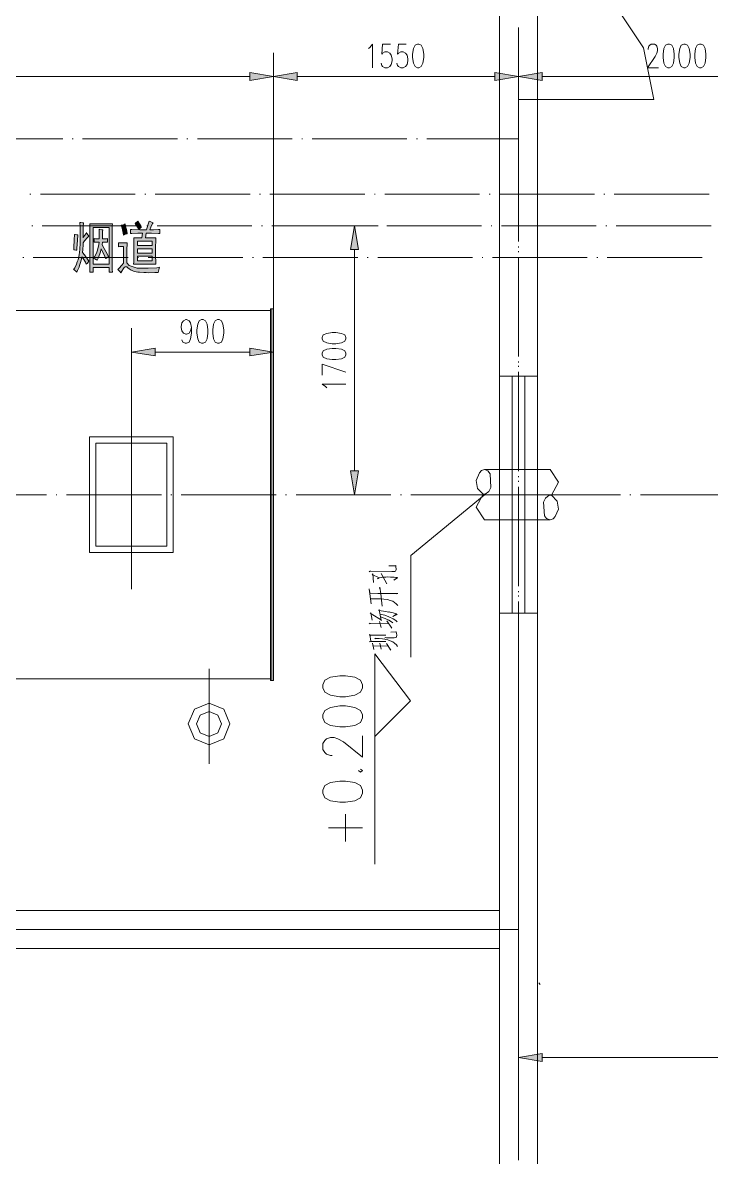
# Model space of a CAD drawing. Header units: millimetres. Extents: x 388 to 64525, y 87 to 607.
# Drawn here: x 64243 to 64286.6, y 423.8 to 495.6 of the extents above; entities that cross this region are included whole.
import ezdxf

# ---------------------------------------------------------------- set-up
doc = ezdxf.new("R2010")
doc.units = ezdxf.units.MM

msp = doc.modelspace()

# ---------------------------------------------------------------- hatches: boundary and pattern name
h = msp.add_hatch(color=0)
h.dxf.hatch_style = 2
h.paths.add_polyline_path([(64257.391, 492.411), (64258.889, 492.161), (64257.391, 491.91)])
h = msp.add_hatch(color=0)
h.dxf.hatch_style = 2
h.paths.add_polyline_path([(64260.39, 492.411), (64258.889, 492.161), (64260.39, 491.91)])
h = msp.add_hatch(color=0)
h.dxf.hatch_style = 2
h.paths.add_polyline_path([(64272.891, 492.411), (64274.392, 492.161), (64272.891, 491.91)])
h = msp.add_hatch(color=0)
h.dxf.hatch_style = 2
h.paths.add_polyline_path([(64275.894, 492.411), (64274.392, 492.161), (64275.894, 491.91)])
h = msp.add_hatch(color=0)
h.paths.add_polyline_path([(64249.828, 482.483), (64249.91, 482.476), (64250.423, 482.469), (64250.849, 482.469), (64250.895, 482.601), (64250.978, 482.877), (64251.017, 483.017), (64251.089, 482.981), (64251.214, 482.924), (64251.265, 482.906), (64251.225, 482.856), (64251.125, 482.637), (64251.064, 482.469), (64251.282, 482.469), (64251.598, 482.476), (64251.691, 482.483), (64251.691, 482.229), (64251.598, 482.236), (64251.168, 482.243), (64250.838, 482.243), (64250.781, 481.963), (64251.433, 481.963), (64251.429, 481.795), (64251.422, 481.351), (64251.422, 481.078), (64251.422, 480.81), (64251.429, 480.412), (64251.433, 480.279), (64250.028, 480.279), (64250.039, 480.433), (64250.05, 480.831), (64250.05, 481.078), (64250.05, 481.326), (64250.046, 481.766), (64250.039, 481.963), (64250.544, 481.963), (64250.602, 482.243), (64250.297, 482.243), (64249.91, 482.236), (64249.828, 482.229)])
h.paths.add_polyline_path([(64251.207, 480.502), (64251.207, 480.785), (64250.276, 480.785), (64250.276, 480.502)])
h.paths.add_polyline_path([(64251.207, 480.992), (64251.207, 481.261), (64250.276, 481.261), (64250.276, 480.992)])
h.paths.add_polyline_path([(64251.207, 481.473), (64251.207, 481.738), (64250.276, 481.738), (64250.276, 481.473)])
h = msp.add_hatch(color=0)
h.dxf.hatch_style = 2
h.paths.add_polyline_path([(64250.297, 483.017), (64250.372, 482.906), (64250.491, 482.716), (64250.534, 482.637), (64250.491, 482.601), (64250.401, 482.526), (64250.354, 482.483), (64250.315, 482.565), (64250.204, 482.755), (64250.129, 482.863), (64250.168, 482.899), (64250.254, 482.974)])
h = msp.add_hatch(color=0)
h.dxf.hatch_style = 2
h.paths.add_polyline_path([(64246.861, 482.891), (64246.85, 482.659), (64246.84, 482.189), (64246.84, 481.949), (64246.893, 482.028), (64247.001, 482.196), (64247.051, 482.286), (64247.083, 482.229), (64247.162, 482.117), (64247.209, 482.06), (64247.119, 481.978), (64246.933, 481.759), (64246.84, 481.627), (64246.832, 481.508), (64246.814, 481.211), (64246.804, 481.035), (64246.915, 480.874), (64247.119, 480.595), (64247.209, 480.473), (64247.169, 480.433), (64247.087, 480.333), (64247.04, 480.279), (64246.983, 480.405), (64246.843, 480.641), (64246.761, 480.756), (64246.732, 480.595), (64246.66, 480.319), (64246.617, 480.208), (64246.578, 480.097), (64246.485, 479.885), (64246.435, 479.785), (64246.377, 479.842), (64246.277, 479.928), (64246.23, 479.953), (64246.306, 480.061), (64246.42, 480.297), (64246.467, 480.433), (64246.514, 480.566), (64246.578, 480.874), (64246.603, 481.05), (64246.625, 481.225), (64246.646, 481.634), (64246.646, 481.863), (64246.646, 482.103), (64246.642, 482.637), (64246.635, 482.931), (64246.685, 482.916), (64246.8, 482.899)])
h = msp.add_hatch(color=0)
h.paths.add_polyline_path([(64248.692, 482.834), (64248.685, 482.702), (64248.681, 482.418), (64248.681, 482.272), (64248.681, 480.419), (64248.681, 480.272), (64248.685, 479.946), (64248.692, 479.771), (64248.477, 479.771), (64248.477, 480.082), (64247.467, 480.082), (64247.467, 479.771), (64247.255, 479.771), (64247.259, 479.914), (64247.266, 480.236), (64247.266, 480.419), (64247.266, 482.243), (64247.266, 482.404), (64247.259, 482.702), (64247.255, 482.834)])
h.paths.add_polyline_path([(64248.477, 480.29), (64248.477, 482.608), (64247.467, 482.608), (64247.467, 480.29)])
h = msp.add_hatch(color=0)
h.dxf.hatch_style = 2
h.paths.add_polyline_path([(64248.086, 482.454), (64248.072, 482.35), (64248.061, 482.067), (64248.061, 481.892), (64248.151, 481.892), (64248.316, 481.899), (64248.387, 481.906), (64248.387, 481.67), (64248.316, 481.677), (64248.151, 481.684), (64248.061, 481.684), (64248.04, 481.501), (64248.176, 481.275), (64248.377, 480.903), (64248.445, 480.756), (64248.395, 480.72), (64248.305, 480.656), (64248.266, 480.631), (64248.205, 480.777), (64248.061, 481.086), (64247.983, 481.247), (64247.94, 481.064), (64247.811, 480.706), (64247.725, 480.53), (64247.685, 480.559), (64247.574, 480.616), (64247.502, 480.641), (64247.567, 480.742), (64247.682, 480.978), (64247.732, 481.114), (64247.778, 481.25), (64247.839, 481.533), (64247.85, 481.684), (64247.775, 481.684), (64247.617, 481.677), (64247.535, 481.67), (64247.535, 481.906), (64247.617, 481.899), (64247.782, 481.892), (64247.861, 481.892), (64247.861, 482.053), (64247.854, 482.358), (64247.85, 482.497), (64247.904, 482.483), (64248.022, 482.461)])
h = msp.add_hatch(color=0)
h.dxf.hatch_style = 2
h.paths.add_polyline_path([(64249.401, 482.117), (64249.376, 482.243), (64249.305, 482.562), (64249.254, 482.748), (64249.323, 482.762), (64249.437, 482.805), (64249.491, 482.834), (64249.53, 482.694), (64249.602, 482.386), (64249.634, 482.214), (64249.581, 482.203), (64249.462, 482.153)])
h = msp.add_hatch(color=0)
h.dxf.hatch_style = 2
h.paths.add_polyline_path([(64263.765, 481.207), (64264.016, 482.709), (64264.267, 481.207)])
h = msp.add_hatch(color=0)
h.dxf.hatch_style = 2
h.paths.add_polyline_path([(64246.499, 482.132), (64246.474, 481.781), (64246.438, 481.304), (64246.435, 481.175), (64246.385, 481.182), (64246.288, 481.19), (64246.241, 481.19), (64246.252, 481.333), (64246.277, 481.817), (64246.288, 482.16), (64246.338, 482.153), (64246.445, 482.139)])
h = msp.add_hatch(color=0)
h.dxf.hatch_style = 2
h.paths.add_polyline_path([(64249.075, 481.641), (64249.165, 481.634), (64249.323, 481.627), (64249.387, 481.627), (64249.624, 481.627), (64249.62, 481.512), (64249.613, 481.275), (64249.613, 481.15), (64249.613, 480.362), (64249.76, 480.193), (64250.254, 480.025), (64250.602, 480.025), (64250.956, 480.025), (64251.494, 480.061), (64251.68, 480.097), (64251.651, 480.011), (64251.608, 479.842), (64251.591, 479.756), (64251.372, 479.753), (64250.992, 479.749), (64250.831, 479.753), (64250.673, 479.756), (64250.405, 479.771), (64250.297, 479.785), (64250.193, 479.799), (64250.018, 479.846), (64249.95, 479.878), (64249.881, 479.91), (64249.745, 480), (64249.674, 480.061), (64249.606, 480.118), (64249.491, 480.122), (64249.444, 480.068), (64249.401, 480.011), (64249.294, 479.849), (64249.229, 479.746), (64249.179, 479.806), (64249.079, 479.914), (64249.029, 479.953), (64249.115, 480.025), (64249.297, 480.222), (64249.401, 480.348), (64249.401, 481.401), (64249.315, 481.401), (64249.154, 481.394), (64249.075, 481.387)])
h = msp.add_hatch(color=0)
h.dxf.hatch_style = 2
h.paths.add_polyline_path([(64251.39, 474.98), (64249.889, 474.729), (64251.39, 474.479)])
h = msp.add_hatch(color=0)
h.dxf.hatch_style = 2
h.paths.add_polyline_path([(64257.391, 474.98), (64258.889, 474.729), (64257.391, 474.479)])
h = msp.add_hatch(color=0)
h.dxf.hatch_style = 2
h.paths.add_polyline_path([(64263.765, 467.205), (64264.016, 465.704), (64264.267, 467.205)])
h = msp.add_hatch(color=0)
h.dxf.hatch_style = 2
h.paths.add_polyline_path([(64275.894, 430.358), (64274.392, 430.107), (64275.894, 429.86)])

# ---------------------------------------------------------------- linework, layer by layer
at = {"color": 0, "lineweight": 0}
for points in [[(64273.192, 505.711), (64273.192, 469.706)], [(64275.593, 505.711), (64275.593, 469.706)], [(64282.945, 490.709), (64282.293, 493.981), (64280.441, 496.757), (64277.664, 498.61), (64274.392, 499.262)], [(64274.392, 489.258), (64274.392, 495.26)], [(64264.89, 493.927), (64264.991, 493.995), (64265.141, 494.21), (64265.141, 492.712)], [(64266.291, 494.21), (64265.79, 494.21), (64265.74, 493.569), (64265.79, 493.64), (64265.94, 493.712), (64266.091, 493.712), (64266.241, 493.64), (64266.342, 493.497), (64266.392, 493.282), (64266.392, 493.139), (64266.342, 492.924), (64266.241, 492.784), (64266.091, 492.712), (64265.94, 492.712), (64265.79, 492.784), (64265.74, 492.852), (64265.689, 492.995)], [(64267.291, 494.21), (64266.789, 494.21), (64266.743, 493.569), (64266.789, 493.64), (64266.94, 493.712), (64267.09, 493.712), (64267.241, 493.64), (64267.341, 493.497), (64267.391, 493.282), (64267.391, 493.139), (64267.341, 492.924), (64267.241, 492.784), (64267.09, 492.712), (64266.94, 492.712), (64266.789, 492.784), (64266.743, 492.852), (64266.693, 492.995)], [(64282.594, 493.855), (64282.594, 493.927), (64282.644, 494.067), (64282.694, 494.138), (64282.795, 494.21), (64282.995, 494.21), (64283.092, 494.138), (64283.142, 494.067), (64283.192, 493.927), (64283.192, 493.784), (64283.142, 493.64), (64283.042, 493.425), (64282.544, 492.712), (64283.242, 492.712)], [(64258.889, 476.621), (64258.889, 493.662)], [(64258.889, 488.058), (64258.889, 493.662)], [(64274.392, 491.759), (64274.392, 493.662)], [(64274.392, 488.058), (64274.392, 493.662)], [(64205.883, 492.161), (64257.391, 492.161)], [(64260.39, 492.161), (64272.891, 492.161)], [(64292.895, 492.161), (64275.894, 492.161)], [(64274.392, 490.709), (64282.945, 490.709)], [(64239.541, 488.209), (64245.546, 488.209)], [(64246.144, 488.209), (64246.205, 488.209)], [(64246.807, 488.209), (64252.809, 488.209)], [(64253.407, 488.209), (64253.468, 488.209)], [(64254.07, 488.209), (64260.071, 488.209)], [(64260.673, 488.209), (64260.731, 488.209)], [(64261.333, 488.209), (64267.334, 488.209)], [(64267.936, 488.209), (64267.997, 488.209)], [(64268.595, 488.209), (64274.392, 488.209)], [(64274.392, 488.595), (64274.392, 488.656)], [(64274.392, 481.716), (64274.392, 488.209)], [(64274.392, 481.996), (64274.392, 487.997)], [(64243.536, 484.708), (64243.475, 484.708)], [(64250.139, 484.708), (64244.134, 484.708)], [(64250.799, 484.708), (64250.738, 484.708)], [(64257.402, 484.708), (64251.401, 484.708)], [(64258.061, 484.708), (64258, 484.708)], [(64264.665, 484.708), (64258.663, 484.708)], [(64265.324, 484.708), (64265.267, 484.708)], [(64271.927, 484.708), (64265.926, 484.708)], [(64272.59, 484.708), (64272.529, 484.708)], [(64279.194, 484.708), (64273.189, 484.708)], [(64279.853, 484.708), (64279.792, 484.708)], [(64286.456, 484.708), (64280.451, 484.708)], [(64243.597, 482.709), (64243.658, 482.709)], [(64244.256, 482.709), (64250.261, 482.709)], [(64250.86, 482.709), (64250.921, 482.709)], [(64251.522, 482.709), (64257.524, 482.709)], [(64258.126, 482.709), (64258.183, 482.709)], [(64258.785, 482.709), (64264.787, 482.709)], [(64262.762, 482.709), (64265.518, 482.709)], [(64265.389, 482.709), (64265.449, 482.709)], [(64266.048, 482.709), (64272.053, 482.709)], [(64272.651, 482.709), (64272.712, 482.709)], [(64273.31, 482.709), (64279.315, 482.709)], [(64279.914, 482.709), (64279.975, 482.709)], [(64280.577, 482.709), (64286.578, 482.709)], [(64264.016, 467.205), (64264.016, 481.207)], [(64274.392, 481.333), (64274.392, 481.394)], [(64274.392, 481.053), (64274.392, 481.114)], [(64243.088, 480.706), (64243.027, 480.706)], [(64249.692, 480.706), (64243.687, 480.706)], [(64250.351, 480.706), (64250.29, 480.706)], [(64256.954, 480.706), (64250.953, 480.706)], [(64257.614, 480.706), (64257.556, 480.706)], [(64264.217, 480.706), (64258.215, 480.706)], [(64264.876, 480.706), (64264.819, 480.706)], [(64271.48, 480.706), (64265.478, 480.706)], [(64272.142, 480.706), (64272.081, 480.706)], [(64278.746, 480.706), (64272.741, 480.706)], [(64274.392, 474.729), (64274.392, 480.734)], [(64274.392, 474.45), (64274.392, 480.455)], [(64279.405, 480.706), (64279.344, 480.706)], [(64286.008, 480.706), (64280.003, 480.706)], [(64204.582, 477.356), (64258.688, 477.356)], [(64258.688, 477.456), (64258.889, 477.456)], [(64258.688, 453.955), (64258.688, 477.456)], [(64258.688, 477.456), (64258.889, 477.456)], [(64258.789, 453.955), (64258.789, 477.456)], [(64258.889, 453.955), (64258.889, 477.456)], [(64253.69, 476.281), (64253.64, 476.066), (64253.54, 475.923), (64253.389, 475.851), (64253.339, 475.851), (64253.189, 475.923), (64253.088, 476.066), (64253.038, 476.281), (64253.038, 476.353), (64253.088, 476.567), (64253.189, 476.707), (64253.339, 476.779), (64253.389, 476.779), (64253.54, 476.707), (64253.64, 476.567), (64253.69, 476.281), (64253.69, 475.923), (64253.64, 475.564), (64253.54, 475.353), (64253.389, 475.281), (64253.289, 475.281), (64253.138, 475.353), (64253.088, 475.493)], [(64258.889, 454.453), (64258.889, 476.958)], [(64249.889, 471.283), (64249.889, 476.231)], [(64258.889, 475.833), (64258.889, 473.228)], [(64251.39, 474.729), (64257.391, 474.729)], [(64261.967, 473.257), (64261.967, 473.956), (64263.468, 473.457)], [(64273.192, 461.705), (64273.192, 473.708)], [(64274.392, 474.07), (64274.392, 474.131)], [(64274.392, 473.791), (64274.392, 473.852)], [(64275.593, 461.705), (64275.593, 473.708)], [(64273.192, 473.207), (64275.593, 473.207)], [(64273.192, 458.205), (64273.192, 473.207)], [(64273.192, 472.207), (64273.192, 473.207)], [(64273.991, 473.207), (64273.991, 458.205)], [(64274.392, 467.467), (64274.392, 473.468)], [(64274.392, 467.187), (64274.392, 473.192)], [(64274.794, 473.207), (64274.794, 458.205)], [(64275.593, 458.205), (64275.593, 473.207)], [(64275.593, 472.207), (64275.593, 473.207)], [(64262.253, 472.458), (64262.182, 472.558), (64261.967, 472.705), (64263.468, 472.705)], [(64249.889, 471.688), (64249.889, 459.724)], [(64249.889, 459.724), (64249.889, 471.688)], [(64247.237, 469.355), (64252.54, 469.355)], [(64247.237, 469.355), (64247.237, 462.057)], [(64247.237, 462.057), (64247.237, 469.355)], [(64247.237, 469.355), (64252.54, 469.355)], [(64252.54, 469.355), (64252.54, 462.057)], [(64252.54, 462.057), (64252.54, 469.355)], [(64247.639, 468.957), (64252.139, 468.957)], [(64247.639, 468.957), (64247.639, 462.454)], [(64247.639, 468.957), (64252.139, 468.957)], [(64247.639, 462.454), (64247.639, 468.957)], [(64252.139, 468.957), (64252.139, 462.454)], [(64252.139, 462.454), (64252.139, 468.957)], [(64272.239, 464.12), (64271.716, 464.919), (64272.153, 465.733), (64271.795, 466.105), (64271.705, 466.614), (64271.92, 467.083), (64272.046, 467.237), (64272.239, 467.291), (64272.458, 467.22), (64272.597, 467.033), (64272.644, 466.17), (64272.515, 465.915), (64272.286, 465.74), (64272.153, 465.733)], [(64272.239, 467.291), (64276.388, 467.291)], [(64276.388, 467.291), (64276.911, 466.489), (64276.471, 465.679), (64276.829, 465.306), (64276.918, 464.797), (64276.703, 464.328), (64276.578, 464.174), (64276.388, 464.12), (64276.17, 464.192), (64276.03, 464.375), (64275.98, 465.242), (64276.109, 465.496), (64276.338, 465.672), (64276.471, 465.679)], [(64274.392, 466.808), (64274.392, 466.868)], [(64274.392, 466.528), (64274.392, 466.589)], [(64274.392, 460.204), (64274.392, 466.206)], [(64274.392, 459.925), (64274.392, 465.926)], [(64238.52, 465.704), (64244.525, 465.704)], [(64245.123, 465.704), (64245.184, 465.704)], [(64245.786, 465.704), (64251.788, 465.704)], [(64252.386, 465.704), (64252.447, 465.704)], [(64253.049, 465.704), (64259.05, 465.704)], [(64259.652, 465.704), (64259.71, 465.704)], [(64260.311, 465.704), (64266.313, 465.704)], [(64265.919, 465.704), (64262.519, 465.704)], [(64266.915, 465.704), (64266.976, 465.704)], [(64267.574, 465.704), (64273.579, 465.704)], [(64272.221, 465.686), (64267.585, 461.856)], [(64277.348, 465.704), (64271.437, 465.704)], [(64274.178, 465.704), (64274.238, 465.704)], [(64274.837, 465.704), (64280.842, 465.704)], [(64281.44, 465.704), (64281.501, 465.704)], [(64282.103, 465.704), (64288.104, 465.704)], [(64276.403, 464.12), (64272.239, 464.12)], [(64247.639, 462.454), (64252.139, 462.454)], [(64247.639, 462.454), (64252.139, 462.454)], [(64247.237, 462.057), (64252.54, 462.057)], [(64247.237, 462.057), (64252.54, 462.057)], [(64267.585, 455.428), (64267.585, 461.856)], [(64264.948, 460.828), (64265.027, 460.881), (64265.012, 460.871), (64266.381, 460.838), (64266.492, 460.838), (64266.571, 460.849), (64266.603, 460.871), (64266.632, 460.903), (64266.65, 460.971), (64266.632, 461.168), (64266.632, 461.211), (64266.617, 461.236), (64266.177, 461.211), (64266.632, 461.211)], [(64265.217, 460.154), (64265.166, 460.695), (64265.138, 460.663), (64265.578, 460.441), (64265.514, 460.408), (64265.453, 460.376)], [(64265.578, 460.441), (64265.689, 460.462), (64265.847, 460.494), (64265.987, 460.494), (64266.13, 460.509), (64266.288, 460.494), (64266.413, 460.494), (64266.524, 460.484), (64266.632, 460.473), (64266.711, 460.462), (64266.743, 460.451), (64266.506, 460.297), (64266.711, 460.451)], [(64266.066, 460.064), (64265.689, 460.727)], [(64265.073, 458.81), (64264.948, 459.746), (64264.933, 459.703), (64264.98, 459.527)], [(64265.012, 459.437), (64265.482, 459.448), (64266.112, 459.459), (64266.617, 459.459), (64266.757, 459.459), (64266.664, 459.437), (64266.492, 459.459)], [(64265.768, 458.656), (64265.672, 459.437), (64265.625, 459.857), (64265.593, 459.814), (64265.639, 459.703)], [(64274.392, 459.545), (64274.392, 459.602)], [(64274.392, 459.265), (64274.392, 459.323)], [(64265.059, 459.118), (64265.403, 459.129), (64265.657, 459.118), (64265.861, 459.108), (64266.098, 459.076), (64266.27, 459.018), (64266.445, 458.964), (64266.553, 458.886), (64266.65, 458.81), (64266.729, 458.721), (64266.757, 458.699)], [(64274.392, 452.941), (64274.392, 458.943)], [(64274.392, 452.662), (64274.392, 458.663)], [(64265.138, 457.771), (64265.041, 458.226), (64264.994, 458.216), (64265.56, 457.882), (64265.718, 457.771), (64265.689, 457.75), (64265.578, 458.445), (64265.546, 458.391), (64265.847, 458.345), (64266.209, 458.28), (64266.191, 458.291), (64266.46, 458.226), (64266.65, 458.169), (64266.711, 458.137), (64266.445, 458.004), (64266.678, 458.148)], [(64265.639, 458.158), (64265.922, 458.094), (64266.191, 457.983), (64266.46, 457.861), (64266.617, 457.739), (64266.711, 457.664)], [(64265.657, 457.983), (64265.955, 457.882), (64266.191, 457.771), (64266.191, 457.761), (64266.349, 457.664), (64266.445, 457.596)], [(64273.192, 458.205), (64275.593, 458.205)], [(64273.192, 458.205), (64273.192, 389.394)], [(64275.593, 458.205), (64275.593, 386.994)], [(64264.948, 457.531), (64265.012, 457.574), (64264.994, 457.553), (64266.191, 457.542)], [(64265.689, 457.298), (64265.593, 457.675)], [(64266.381, 457.255), (64266.051, 457.728)], [(64265.041, 456.438), (64264.98, 456.868), (64264.933, 456.836), (64265.012, 456.825), (64265.797, 456.825), (64266.001, 456.825), (64265.908, 456.815), (64265.815, 456.825)], [(64265.295, 456.593), (64265.342, 456.636), (64265.342, 456.614), (64265.578, 456.603), (64265.783, 456.593), (64265.94, 456.571), (64266.001, 456.55), (64266.13, 456.517), (64266.27, 456.46), (64266.428, 456.395), (64266.553, 456.306), (64266.664, 456.206), (64266.743, 456.109)], [(64265.94, 456.65), (64266.001, 456.671), (64266.033, 456.661), (64266.428, 456.65), (64266.524, 456.661), (64266.617, 456.671), (64266.664, 456.704), (64266.678, 456.736), (64266.696, 456.804), (64266.664, 456.969), (64266.65, 457.012), (64266.617, 457.033), (64266.302, 457.001), (64266.617, 457.022), (64266.65, 457.001)], [(64264.948, 456.406), (64265.059, 456.428), (64265.5, 456.417), (64265.987, 456.417), (64265.908, 456.417), (64265.783, 456.417)], [(64265.152, 456.317), (64265.245, 455.919)], [(64265.217, 456.141), (64266.145, 456.13)], [(64265.704, 455.933), (64265.611, 456.317)], [(64266.27, 455.865), (64266.302, 455.908), (64266.27, 455.944), (64266.033, 456.295)], [(64267.545, 452.669), (64265.295, 455.639)], [(64265.295, 455.639), (64265.295, 450.419)], [(64254.808, 454.69), (64254.808, 449.047)], [(64274.392, 454.851), (64274.392, 428.61)], [(64204.582, 454.052), (64258.688, 454.052)], [(64258.688, 453.955), (64258.889, 453.955)], [(64265.295, 452.669), (64265.295, 442.34)], [(64265.295, 450.419), (64267.545, 452.669)], [(64274.392, 452.279), (64274.392, 452.34)], [(64274.392, 451.999), (64274.392, 452.06)], [(64274.392, 445.675), (64274.392, 451.68)], [(64254.808, 448.681), (64254.808, 451.204)], [(64274.392, 445.396), (64274.392, 451.401)], [(64262.608, 449.208), (64262.49, 449.208), (64262.25, 449.301), (64262.132, 449.398), (64262.013, 449.588), (64262.013, 449.968), (64262.132, 450.161), (64262.25, 450.254), (64262.49, 450.351), (64262.726, 450.351), (64262.966, 450.254), (64263.321, 450.064), (64264.514, 449.111), (64264.514, 450.444)], [(64264.274, 448.255), (64264.392, 448.158), (64264.514, 448.255), (64264.392, 448.348)], [(64263.443, 443.776), (64263.443, 445.493)], [(64274.392, 445.016), (64274.392, 445.077)], [(64262.372, 444.636), (64264.514, 444.636)], [(64274.392, 444.737), (64274.392, 444.797)], [(64274.392, 438.413), (64274.392, 444.418)], [(64274.392, 438.133), (64274.392, 444.138)], [(64175.578, 439.401), (64273.192, 439.401)], [(64274.392, 438.201), (64174.378, 438.201)], [(64239.541, 438.201), (64245.546, 438.201)], [(64241.741, 438.201), (64247.746, 438.201)], [(64246.144, 438.201), (64246.205, 438.201)], [(64246.807, 438.201), (64252.809, 438.201)], [(64248.344, 438.201), (64248.405, 438.201)], [(64249.007, 438.201), (64255.009, 438.201)], [(64253.407, 438.201), (64253.468, 438.201)], [(64254.07, 438.201), (64260.071, 438.201)], [(64255.611, 438.201), (64255.668, 438.201)], [(64256.27, 438.201), (64262.271, 438.201)], [(64260.673, 438.201), (64260.731, 438.201)], [(64261.333, 438.201), (64267.334, 438.201)], [(64262.873, 438.201), (64262.934, 438.201)], [(64263.533, 438.201), (64269.534, 438.201)], [(64267.936, 438.201), (64267.997, 438.201)], [(64268.595, 438.201), (64274.392, 438.201)], [(64270.136, 438.201), (64270.197, 438.201)], [(64270.795, 438.201), (64274.382, 438.201)], [(64274.392, 437.753), (64274.392, 437.814)], [(64274.392, 437.474), (64274.392, 437.535)], [(64274.392, 431.15), (64274.392, 437.151)], [(64175.578, 437.001), (64273.192, 437.001)], [(64274.392, 430.87), (64274.392, 436.872)], [(64275.768, 434.726), (64275.668, 434.826)], [(64274.392, 430.491), (64274.392, 430.548)], [(64274.392, 430.211), (64274.392, 430.269)], [(64274.392, 423.887), (64274.392, 429.889)], [(64305.897, 430.107), (64275.894, 430.107)], [(64274.392, 423.608), (64274.392, 429.609)]]:
    msp.add_lwpolyline(points, dxfattribs=at)
for points in [[(64267.99, 494.21), (64267.843, 494.138), (64267.743, 493.927), (64267.692, 493.569), (64267.692, 493.354), (64267.743, 492.995), (64267.843, 492.784), (64267.99, 492.712), (64268.09, 492.712), (64268.241, 492.784), (64268.341, 492.995), (64268.391, 493.354), (64268.391, 493.569), (64268.341, 493.927), (64268.241, 494.138), (64268.09, 494.21)], [(64283.844, 494.21), (64283.694, 494.138), (64283.594, 493.927), (64283.543, 493.569), (64283.543, 493.354), (64283.594, 492.995), (64283.694, 492.784), (64283.844, 492.712), (64283.945, 492.712), (64284.095, 492.784), (64284.192, 492.995), (64284.242, 493.354), (64284.242, 493.569), (64284.192, 493.927), (64284.095, 494.138), (64283.945, 494.21)], [(64284.844, 494.21), (64284.693, 494.138), (64284.593, 493.927), (64284.543, 493.569), (64284.543, 493.354), (64284.593, 492.995), (64284.693, 492.784), (64284.844, 492.712), (64284.944, 492.712), (64285.095, 492.784), (64285.195, 492.995), (64285.245, 493.354), (64285.245, 493.569), (64285.195, 493.927), (64285.095, 494.138), (64284.944, 494.21)], [(64285.844, 494.21), (64285.693, 494.138), (64285.593, 493.927), (64285.543, 493.569), (64285.543, 493.354), (64285.593, 492.995), (64285.693, 492.784), (64285.844, 492.712), (64285.944, 492.712), (64286.094, 492.784), (64286.195, 492.995), (64286.245, 493.354), (64286.245, 493.569), (64286.195, 493.927), (64286.094, 494.138), (64285.944, 494.21)], [(64257.391, 492.411), (64258.889, 492.161), (64257.391, 491.91)], [(64260.39, 492.411), (64258.889, 492.161), (64260.39, 491.91)], [(64272.891, 492.411), (64274.392, 492.161), (64272.891, 491.91)], [(64275.894, 492.411), (64274.392, 492.161), (64275.894, 491.91)], [(64249.828, 482.483), (64249.91, 482.476), (64250.423, 482.469), (64250.849, 482.469), (64250.895, 482.601), (64250.978, 482.877), (64251.017, 483.017), (64251.089, 482.981), (64251.214, 482.924), (64251.265, 482.906), (64251.225, 482.856), (64251.125, 482.637), (64251.064, 482.469), (64251.282, 482.469), (64251.598, 482.476), (64251.691, 482.483), (64251.691, 482.229), (64251.598, 482.236), (64251.168, 482.243), (64250.838, 482.243), (64250.781, 481.963), (64251.433, 481.963), (64251.429, 481.795), (64251.422, 481.351), (64251.422, 481.078), (64251.422, 480.81), (64251.429, 480.412), (64251.433, 480.279), (64250.028, 480.279), (64250.039, 480.433), (64250.05, 480.831), (64250.05, 481.078), (64250.05, 481.326), (64250.046, 481.766), (64250.039, 481.963), (64250.544, 481.963), (64250.602, 482.243), (64250.297, 482.243), (64249.91, 482.236), (64249.828, 482.229)], [(64250.297, 483.017), (64250.372, 482.906), (64250.491, 482.716), (64250.534, 482.637), (64250.491, 482.601), (64250.401, 482.526), (64250.354, 482.483), (64250.315, 482.565), (64250.204, 482.755), (64250.129, 482.863), (64250.168, 482.899), (64250.254, 482.974)], [(64246.861, 482.891), (64246.85, 482.659), (64246.84, 482.189), (64246.84, 481.949), (64246.893, 482.028), (64247.001, 482.196), (64247.051, 482.286), (64247.083, 482.229), (64247.162, 482.117), (64247.209, 482.06), (64247.119, 481.978), (64246.933, 481.759), (64246.84, 481.627), (64246.832, 481.508), (64246.814, 481.211), (64246.804, 481.035), (64246.915, 480.874), (64247.119, 480.595), (64247.209, 480.473), (64247.169, 480.433), (64247.087, 480.333), (64247.04, 480.279), (64246.983, 480.405), (64246.843, 480.641), (64246.761, 480.756), (64246.732, 480.595), (64246.66, 480.319), (64246.617, 480.208), (64246.578, 480.097), (64246.485, 479.885), (64246.435, 479.785), (64246.377, 479.842), (64246.277, 479.928), (64246.23, 479.953), (64246.306, 480.061), (64246.42, 480.297), (64246.467, 480.433), (64246.514, 480.566), (64246.578, 480.874), (64246.603, 481.05), (64246.625, 481.225), (64246.646, 481.634), (64246.646, 481.863), (64246.646, 482.103), (64246.642, 482.637), (64246.635, 482.931), (64246.685, 482.916), (64246.8, 482.899)], [(64248.692, 482.834), (64248.685, 482.702), (64248.681, 482.418), (64248.681, 482.272), (64248.681, 480.419), (64248.681, 480.272), (64248.685, 479.946), (64248.692, 479.771), (64248.477, 479.771), (64248.477, 480.082), (64247.467, 480.082), (64247.467, 479.771), (64247.255, 479.771), (64247.259, 479.914), (64247.266, 480.236), (64247.266, 480.419), (64247.266, 482.243), (64247.266, 482.404), (64247.259, 482.702), (64247.255, 482.834)], [(64248.477, 480.29), (64248.477, 482.608), (64247.467, 482.608), (64247.467, 480.29)], [(64248.086, 482.454), (64248.072, 482.35), (64248.061, 482.067), (64248.061, 481.892), (64248.151, 481.892), (64248.316, 481.899), (64248.387, 481.906), (64248.387, 481.67), (64248.316, 481.677), (64248.151, 481.684), (64248.061, 481.684), (64248.04, 481.501), (64248.176, 481.275), (64248.377, 480.903), (64248.445, 480.756), (64248.395, 480.72), (64248.305, 480.656), (64248.266, 480.631), (64248.205, 480.777), (64248.061, 481.086), (64247.983, 481.247), (64247.94, 481.064), (64247.811, 480.706), (64247.725, 480.53), (64247.685, 480.559), (64247.574, 480.616), (64247.502, 480.641), (64247.567, 480.742), (64247.682, 480.978), (64247.732, 481.114), (64247.778, 481.25), (64247.839, 481.533), (64247.85, 481.684), (64247.775, 481.684), (64247.617, 481.677), (64247.535, 481.67), (64247.535, 481.906), (64247.617, 481.899), (64247.782, 481.892), (64247.861, 481.892), (64247.861, 482.053), (64247.854, 482.358), (64247.85, 482.497), (64247.904, 482.483), (64248.022, 482.461)], [(64249.401, 482.117), (64249.376, 482.243), (64249.305, 482.562), (64249.254, 482.748), (64249.323, 482.762), (64249.437, 482.805), (64249.491, 482.834), (64249.53, 482.694), (64249.602, 482.386), (64249.634, 482.214), (64249.581, 482.203), (64249.462, 482.153)], [(64263.765, 481.207), (64264.016, 482.709), (64264.267, 481.207)], [(64246.499, 482.132), (64246.474, 481.781), (64246.438, 481.304), (64246.435, 481.175), (64246.385, 481.182), (64246.288, 481.19), (64246.241, 481.19), (64246.252, 481.333), (64246.277, 481.817), (64246.288, 482.16), (64246.338, 482.153), (64246.445, 482.139)], [(64249.075, 481.641), (64249.165, 481.634), (64249.323, 481.627), (64249.387, 481.627), (64249.624, 481.627), (64249.62, 481.512), (64249.613, 481.275), (64249.613, 481.15), (64249.613, 480.362), (64249.76, 480.193), (64250.254, 480.025), (64250.602, 480.025), (64250.956, 480.025), (64251.494, 480.061), (64251.68, 480.097), (64251.651, 480.011), (64251.608, 479.842), (64251.591, 479.756), (64251.372, 479.753), (64250.992, 479.749), (64250.831, 479.753), (64250.673, 479.756), (64250.405, 479.771), (64250.297, 479.785), (64250.193, 479.799), (64250.018, 479.846), (64249.95, 479.878), (64249.881, 479.91), (64249.745, 480), (64249.674, 480.061), (64249.606, 480.118), (64249.491, 480.122), (64249.444, 480.068), (64249.401, 480.011), (64249.294, 479.849), (64249.229, 479.746), (64249.179, 479.806), (64249.079, 479.914), (64249.029, 479.953), (64249.115, 480.025), (64249.297, 480.222), (64249.401, 480.348), (64249.401, 481.401), (64249.315, 481.401), (64249.154, 481.394), (64249.075, 481.387)], [(64251.207, 481.473), (64251.207, 481.738), (64250.276, 481.738), (64250.276, 481.473)], [(64251.207, 480.992), (64251.207, 481.261), (64250.276, 481.261), (64250.276, 480.992)], [(64251.207, 480.502), (64251.207, 480.785), (64250.276, 480.785), (64250.276, 480.502)], [(64254.339, 476.779), (64254.188, 476.707), (64254.088, 476.496), (64254.038, 476.138), (64254.038, 475.923), (64254.088, 475.564), (64254.188, 475.353), (64254.339, 475.281), (64254.439, 475.281), (64254.589, 475.353), (64254.69, 475.564), (64254.74, 475.923), (64254.74, 476.138), (64254.69, 476.496), (64254.589, 476.707), (64254.439, 476.779)], [(64255.338, 476.779), (64255.188, 476.707), (64255.091, 476.496), (64255.041, 476.138), (64255.041, 475.923), (64255.091, 475.564), (64255.188, 475.353), (64255.338, 475.281), (64255.439, 475.281), (64255.589, 475.353), (64255.689, 475.564), (64255.74, 475.923), (64255.74, 476.138), (64255.689, 476.496), (64255.589, 476.707), (64255.439, 476.779)], [(64261.967, 475.557), (64262.038, 475.407), (64262.253, 475.306), (64262.608, 475.256), (64262.823, 475.256), (64263.181, 475.306), (64263.396, 475.407), (64263.468, 475.557), (64263.468, 475.657), (64263.396, 475.808), (64263.181, 475.908), (64262.823, 475.958), (64262.608, 475.958), (64262.253, 475.908), (64262.038, 475.808), (64261.967, 475.657)], [(64251.39, 474.98), (64249.889, 474.729), (64251.39, 474.479)], [(64257.391, 474.98), (64258.889, 474.729), (64257.391, 474.479)], [(64261.967, 474.557), (64262.038, 474.407), (64262.253, 474.307), (64262.608, 474.256), (64262.823, 474.256), (64263.181, 474.307), (64263.396, 474.407), (64263.468, 474.557), (64263.468, 474.658), (64263.396, 474.808), (64263.181, 474.905), (64262.823, 474.955), (64262.608, 474.955), (64262.253, 474.905), (64262.038, 474.808), (64261.967, 474.658)], [(64263.765, 467.205), (64264.016, 465.704), (64264.267, 467.205)], [(64262.013, 453.493), (64262.132, 453.207), (64262.49, 453.017), (64263.085, 452.924), (64263.443, 452.924), (64264.038, 453.017), (64264.392, 453.207), (64264.514, 453.493), (64264.514, 453.683), (64264.392, 453.97), (64264.038, 454.16), (64263.443, 454.256), (64263.085, 454.256), (64262.49, 454.16), (64262.132, 453.97), (64262.013, 453.683)], [(64253.493, 451.204), (64253.88, 452.135), (64254.808, 452.519), (64255.74, 452.135), (64256.127, 451.204), (64255.74, 450.272), (64254.808, 449.889), (64253.88, 450.272)], [(64262.013, 451.587), (64262.132, 451.304), (64262.49, 451.111), (64263.085, 451.017), (64263.443, 451.017), (64264.038, 451.111), (64264.392, 451.304), (64264.514, 451.587), (64264.514, 451.781), (64264.392, 452.064), (64264.038, 452.254), (64263.443, 452.35), (64263.085, 452.35), (64262.49, 452.254), (64262.132, 452.064), (64262.013, 451.781)], [(64254.013, 451.204), (64254.246, 451.766), (64254.808, 451.999), (64255.371, 451.766), (64255.603, 451.204), (64255.371, 450.641), (64254.808, 450.408), (64254.246, 450.641)], [(64262.013, 446.825), (64262.132, 446.539), (64262.49, 446.349), (64263.085, 446.256), (64263.443, 446.256), (64264.038, 446.349), (64264.392, 446.539), (64264.514, 446.825), (64264.514, 447.015), (64264.392, 447.302), (64264.038, 447.492), (64263.443, 447.589), (64263.085, 447.589), (64262.49, 447.492), (64262.132, 447.302), (64262.013, 447.015)], [(64275.894, 430.358), (64274.392, 430.107), (64275.894, 429.86)]]:
    msp.add_lwpolyline(points, close=True, dxfattribs=at)

doc.saveas('drawing.dxf')
